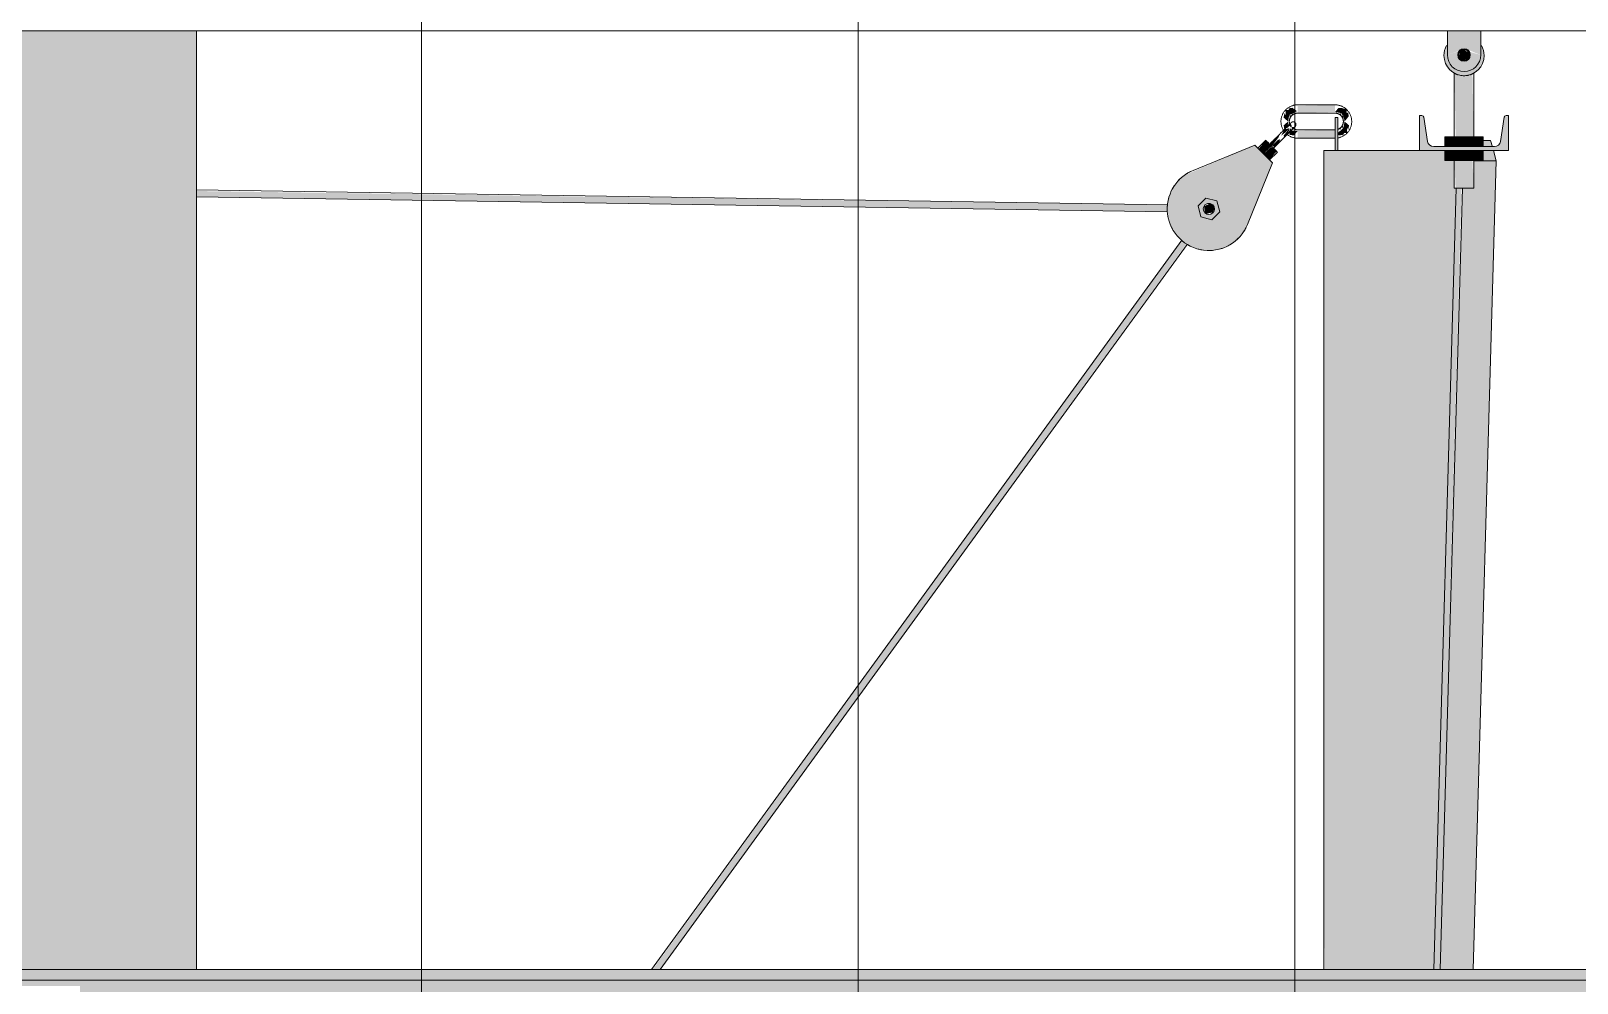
# Model space of a CAD drawing. Header units: inches. Extents: x 20426 to 92531, y -195 to 750.
# Drawn here: x 33833.8 to 33903.4, y 243.9 to 286.8 of the extents above; entities that cross this region are included whole.
import ezdxf

# ---------------------------------------------------------------- set-up
doc = ezdxf.new("R2010")
doc.units = ezdxf.units.IN
doc.header["$MEASUREMENT"] = 0
for name, color, linetype, lineweight in [('A-WALL-PATT', 111, 'Continuous', 13), ('Q-SPCQ', 91, 'Continuous', 9), ('S-BEAM', 12, 'Continuous', 9), ('S-COLS', 52, 'Continuous', 9)]:
    doc.layers.add(name, color=color, linetype=linetype, lineweight=lineweight)

# ---------------------------------------------------------------- blocks, each defined once
blk = doc.blocks.new('Girt_Z - 8_D-V79-Elevation - North')
at = {"layer": 'S-BEAM'}
for points in [[(-22795.73, 244), (-22792.025, 244), (-22792.025, 244.482), (-25971.39, 244.482), (-25971.39, 244), (-22804.37, 244)], [(-24635.992, 241.633), (-24537.137, 241.633), (-24537.137, 243.744), (-23371.643, 243.744), (-23371.643, 241.633), (-23089.637, 241.633), (-23089.637, 243.744), (-22792.025, 243.744), (-22792.025, 244), (-25971.39, 244), (-25971.39, 241.633), (-25695.137, 241.633), (-25695.137, 243.744), (-24819.143, 243.744), (-24819.143, 241.633), (-24670.551, 241.633)]]:
    blk.add_hatch(color=256, dxfattribs=at).paths.add_polyline_path(points, flags=0)
for p, q in [((-25971.39, 244.482), (-22792.025, 244.482)), ((-25971.39, 244), (-22792.025, 244))]:
    blk.add_line(p, q, dxfattribs=at)
blk = doc.blocks.new('Girt_Z - 8_D-V80-Elevation - North')
at = {"layer": 'S-BEAM'}
blk.add_line((-25971.39, 286.768), (-22792.025, 286.768), dxfattribs=at)
blk = doc.blocks.new('Basketball_Backstop-Performance_Sports_Systems-3103-Ceiling_Hung - 27_-0_ to 27_-11 7_8_-V85-Elevation - North')
at = {"layer": 'Q-SPCQ'}
h = blk.add_hatch(color=256, dxfattribs=at)
h.paths.add_polyline_path([(-24756.765, 284.937), (-24756.39, 285.038), (-24756.116, 285.312), (-24756.015, 285.687), (-24756.522, 285.828), (-24756.494, 285.615), (-24756.625, 285.444), (-24756.838, 285.416), (-24757.009, 285.547), (-24757.037, 285.76), (-24757.015, 285.868), (-24757.515, 285.687), (-24757.415, 285.312), (-24757.14, 285.038), (-24756.948, 284.962)], flags=0)
h.paths.add_polyline_path([(-24757.515, 285.687), (-24756.692, 285.959), (-24756.015, 285.687), (-24756.015, 286.768), (-24757.515, 286.768), (-24757.515, 285.839)], flags=0)
for points in [[(-24756.765, 284.75), (-24756.39, 284.839), (-24756.312, 284.871), (-24756.11, 285.035), (-24755.98, 285.203), (-24755.864, 285.615), (-24755.882, 285.828), (-24755.918, 285.959), (-24756.015, 286.089), (-24756.052, 285.465), (-24756.235, 285.157), (-24756.579, 284.962), (-24756.959, 284.963), (-24757.296, 285.157), (-24757.49, 285.493), (-24757.515, 286.089), (-24757.55, 286.109), (-24757.667, 285.687), (-24757.666, 285.615), (-24757.641, 285.422), (-24757.415, 285.027), (-24757.296, 284.931), (-24757.14, 284.839), (-24756.838, 284.76)], [(-24756.83, 285.446), (-24756.588, 285.511), (-24756.524, 285.623), (-24756.524, 285.752), (-24756.765, 285.937), (-24756.942, 285.864), (-24757.007, 285.623), (-24756.948, 285.564)], [(-24764.265, 283.069), (-24762.578, 283.117), (-24762.578, 283.431), (-24764.265, 283.383), (-24764.265, 283.088)], [(-24758.765, 281.375), (-24754.765, 281.375), (-24754.765, 282.955), (-24754.957, 282.879), (-24755.172, 281.671), (-24755.333, 281.563), (-24755.399, 281.555), (-24758.259, 281.586), (-24758.391, 281.729), (-24758.408, 281.793), (-24758.574, 282.879), (-24758.765, 282.955), (-24758.765, 282.691)], [(-24762.578, 281.944), (-24762.578, 282.306), (-24764.265, 282.258), (-24764.265, 281.944)], [(-24762.453, 281.375), (-24762.453, 282.875), (-24762.578, 282.875), (-24762.578, 281.375)], [(-24765.79, 281.225), (-24765.48, 281.55), (-24765.538, 281.624), (-24765.514, 281.656), (-24765.693, 281.835), (-24766.02, 281.455), (-24765.859, 281.294)], [(-24765.534, 280.969), (-24765.207, 281.349), (-24765.471, 281.544), (-24765.79, 281.225), (-24765.561, 280.995)], [(-24765.471, 281.544), (-24765.415, 281.601), (-24765.359, 281.657), (-24765.122, 281.976), (-24765.08, 282.106), (-24765.558, 281.597)], [(-24765.314, 281.541), (-24765.103, 281.766), (-24765.039, 281.894), (-24765.09, 281.877), (-24765.16, 281.855), (-24765.415, 281.601), (-24765.314, 281.549)], [(-24757.198, 281.555), (-24757.198, 281.992), (-24757.631, 281.992), (-24757.631, 281.555)], [(-24756.332, 281.555), (-24756.332, 281.992), (-24757.198, 281.992), (-24757.198, 281.555), (-24756.948, 281.555)], [(-24755.899, 281.555), (-24755.899, 281.992), (-24756.332, 281.992), (-24756.332, 281.555)], [(-24757.198, 280.937), (-24757.198, 281.375), (-24757.631, 281.375), (-24757.631, 280.937)], [(-24756.332, 280.937), (-24756.332, 281.375), (-24757.198, 281.375), (-24757.198, 280.937), (-24756.948, 280.937)], [(-24755.899, 280.937), (-24755.899, 281.375), (-24756.332, 281.375), (-24756.332, 280.937)], [(-24768.39, 278.533), (-24768.109, 278.588), (-24768.015, 278.75), (-24768.088, 278.927), (-24768.201, 278.991), (-24768.482, 278.875), (-24768.445, 278.588)]]:
    blk.add_hatch(color=256, dxfattribs=at).paths.add_polyline_path(points, flags=0)
h = blk.add_hatch(color=256, dxfattribs=at)
h.paths.add_polyline_path([(-24756.765, 285.406), (-24756.566, 285.489), (-24756.484, 285.687), (-24756.522, 285.87), (-24756.883, 285.941), (-24757.01, 285.825), (-24757.037, 285.615), (-24756.906, 285.444), (-24756.838, 285.416)], flags=0)
h.paths.add_polyline_path([(-24756.83, 285.446), (-24757.009, 285.703), (-24756.906, 285.885), (-24756.716, 285.931), (-24756.636, 285.864), (-24756.524, 285.687), (-24756.568, 285.547), (-24756.653, 285.493), (-24756.809, 285.451)], flags=0)
h = blk.add_hatch(color=256, dxfattribs=at)
h.paths.add_polyline_path([(-24756.765, 279.687), (-24756.765, 280.937), (-24757.201, 280.937), (-24757.144, 279.687), (-24756.878, 279.687)], flags=0)
h.paths.add_polyline_path([(-24756.765, 281.992), (-24756.765, 284.75), (-24757.143, 284.833), (-24757.196, 284.859), (-24757.144, 281.992), (-24756.827, 281.992)], flags=0)
h = blk.add_hatch(color=256, dxfattribs=at)
h.paths.add_polyline_path([(-24756.765, 279.687), (-24756.328, 279.687), (-24756.387, 280.937), (-24756.765, 280.937)], flags=0)
h.paths.add_polyline_path([(-24756.387, 281.992), (-24756.331, 281.992), (-24756.387, 284.833), (-24756.614, 284.763), (-24756.765, 284.75), (-24756.765, 281.992), (-24756.425, 281.992)], flags=0)
h = blk.add_hatch(color=256, dxfattribs=at)
h.paths.add_polyline_path([(-24764.53, 282.953), (-24764.389, 283.019), (-24764.522, 283.055), (-24764.528, 282.978)], flags=0)
h.paths.add_polyline_path([(-24764.641, 282.978), (-24764.589, 282.811), (-24764.53, 282.953)], flags=0)
h.paths.add_polyline_path([(-24764.695, 282.687), (-24764.641, 282.978), (-24764.389, 283.094), (-24764.299, 283.156), (-24764.502, 283.306), (-24764.643, 283.281), (-24764.677, 283.197), (-24764.796, 283.218), (-24764.799, 282.959), (-24764.859, 283.065), (-24764.896, 282.859), (-24764.699, 282.691)], flags=0)
h = blk.add_hatch(color=256, dxfattribs=at)
h.paths.add_polyline_path([(-24762.313, 282.953), (-24762.246, 282.811), (-24762.21, 282.945), (-24762.287, 282.951)], flags=0)
h.paths.add_polyline_path([(-24762.287, 283.063), (-24762.454, 283.011), (-24762.313, 282.953)], flags=0)
h.paths.add_polyline_path([(-24762.148, 282.687), (-24761.959, 282.924), (-24761.984, 283.065), (-24762.068, 283.099), (-24762.047, 283.218), (-24762.209, 283.276), (-24762.287, 283.297), (-24762.423, 283.299), (-24762.578, 283.117), (-24762.287, 283.063), (-24762.172, 282.811), (-24762.148, 282.691)], flags=0)
h = blk.add_hatch(color=256, dxfattribs=at)
h.paths.add_polyline_path([(-24765.018, 282.043), (-24764.829, 282.186), (-24764.631, 282.384), (-24764.861, 282.331), (-24764.995, 282.079)], flags=0)
h.paths.add_polyline_path([(-24764.704, 282.485), (-24764.519, 282.496), (-24764.575, 282.581)], flags=0)
h.paths.add_polyline_path([(-24764.861, 282.331), (-24764.631, 282.46), (-24764.704, 282.485), (-24764.807, 282.384)], flags=0)
h = blk.add_hatch(color=256, dxfattribs=at)
h.paths.add_polyline_path([(-24764.909, 281.935), (-24764.684, 282.154), (-24764.631, 282.384), (-24764.909, 282.038), (-24764.874, 282.046)], flags=0)
h.paths.add_polyline_path([(-24764.53, 282.311), (-24764.432, 282.443), (-24764.522, 282.44)], flags=0)
h.paths.add_polyline_path([(-24764.684, 282.154), (-24764.531, 282.314), (-24764.596, 282.384), (-24764.644, 282.258)], flags=0)
h = blk.add_hatch(color=256, dxfattribs=at)
h.paths.add_polyline_path([(-24764.861, 282.331), (-24764.675, 282.584), (-24764.705, 282.679), (-24764.896, 282.516), (-24764.862, 282.329)], flags=0)
h.paths.add_polyline_path([(-24764.684, 282.154), (-24764.633, 282.418), (-24764.633, 282.377), (-24764.683, 282.16)], flags=0)
h.paths.add_polyline_path([(-24764.437, 282.057), (-24764.265, 282.258), (-24764.565, 282.276), (-24764.631, 282.159), (-24764.631, 282.101), (-24764.631, 282.092), (-24764.502, 282.069)], flags=0)
h.paths.add_polyline_path([(-24764.53, 282.422), (-24764.618, 282.485), (-24764.575, 282.44), (-24764.556, 282.424)], flags=0)
h.paths.add_polyline_path([(-24764.532, 282.318), (-24764.529, 282.319), (-24764.546, 282.357)], flags=0)
h = blk.add_hatch(color=256, dxfattribs=at)
h.paths.add_polyline_path([(-24762.313, 282.422), (-24762.453, 282.356), (-24762.321, 282.32), (-24762.315, 282.397)], flags=0)
h.paths.add_polyline_path([(-24762.202, 282.397), (-24762.254, 282.564), (-24762.313, 282.422)], flags=0)
h.paths.add_polyline_path([(-24762.406, 282.057), (-24762.2, 282.094), (-24762.166, 282.178), (-24762.047, 282.157), (-24762.044, 282.416), (-24761.984, 282.31), (-24761.947, 282.516), (-24762.148, 282.687), (-24762.202, 282.397), (-24762.453, 282.173), (-24762.453, 282.112)], flags=0)
h = blk.add_hatch(color=256, dxfattribs=at)
h.paths.add_polyline_path([(-24768.354, 276.877), (-24767.895, 276.912), (-24767.458, 277.058), (-24767.07, 277.305), (-24766.754, 277.64), (-24766.529, 278.042), (-24765.393, 280.827), (-24766.188, 281.623), (-24769.375, 280.261), (-24769.71, 279.945), (-24769.958, 279.557), (-24770.103, 279.121), (-24770.138, 278.662), (-24769.969, 278.002), (-24769.874, 277.787), (-24769.591, 277.424), (-24769.228, 277.141), (-24768.807, 276.955)], flags=0)
h.paths.add_polyline_path([(-24768.134, 278.262), (-24768.639, 278.456), (-24768.707, 278.927), (-24768.361, 279.229), (-24767.897, 279.068), (-24767.823, 278.573), (-24768.099, 278.298)], flags=0)
h = blk.add_hatch(color=256, dxfattribs=at)
h.paths.add_polyline_path([(-24755.399, 280.918), (-24755.313, 280.918), (-24755.441, 281.375), (-24755.899, 281.375), (-24755.899, 280.937), (-24755.899, 280.918)], flags=0)
h.paths.add_polyline_path([(-24755.491, 281.555), (-24755.568, 281.832), (-24755.899, 281.832), (-24755.899, 281.555)], flags=0)
h = blk.add_hatch(color=256, dxfattribs=at)
h.paths.add_polyline_path([(-24770.131, 278.622), (-24770.122, 278.889), (-24770.14, 278.935), (-24813.89, 279.556), (-24813.89, 279.289), (-24770.138, 278.622)], flags=0)
h.paths.add_polyline_path([(-24768.488, 278.639), (-24768.482, 278.685), (-24768.488, 278.64)], flags=0)
h.paths.add_polyline_path([(-24831.89, 279.564), (-24831.89, 279.876), (-24908.857, 281.003), (-24908.857, 280.937), (-24909.169, 280.897), (-24909.169, 280.742), (-24843.345, 279.738)], flags=0)
h.paths.add_polyline_path([(-24911.542, 280.829), (-24911.528, 281.012), (-24911.549, 280.932), (-24911.549, 280.83)], flags=0)
h = blk.add_hatch(color=256, dxfattribs=at)
h.paths.add_polyline_path([(-24760.623, 116), (-24759.765, 116), (-24759.785, 119.75), (-24763.078, 119.75), (-24763.078, 119.312), (-24761.957, 119.312), (-24761.957, 119.125), (-24763.078, 119.125), (-24763.078, 116), (-24761.421, 116)], flags=0)
h.paths.add_polyline_path([(-24762.968, 120.25), (-24759.765, 120.25), (-24759.765, 128.759), (-24763.078, 128.75), (-24763.078, 120.875), (-24761.957, 120.875), (-24761.957, 120.687), (-24763.078, 120.687), (-24763.078, 120.25)], flags=0)
h.paths.add_polyline_path([(-24762.236, 129.222), (-24761.268, 129.244), (-24759.765, 129.25), (-24759.765, 135.437), (-24763.078, 135.437), (-24763.078, 135), (-24761.957, 135), (-24761.957, 134.812), (-24763.078, 134.812), (-24763.078, 129.241), (-24762.256, 129.223)], flags=0)
h.paths.add_polyline_path([(-24762.261, 135.937), (-24759.765, 135.937), (-24759.765, 142.018), (-24763.078, 142.018), (-24763.078, 136.562), (-24761.957, 136.562), (-24761.957, 136.375), (-24763.078, 136.375), (-24763.078, 135.937), (-24762.39, 135.937)], flags=0)
h.paths.add_polyline_path([(-24761.421, 147.982), (-24759.765, 147.982), (-24759.765, 152.543), (-24760.474, 152.543), (-24760.499, 152.633), (-24760.499, 161.75), (-24763.078, 161.75), (-24763.078, 161.312), (-24761.957, 161.312), (-24761.957, 161.125), (-24763.078, 161.125), (-24763.078, 147.982), (-24761.554, 147.982)], flags=0)
h.paths.add_polyline_path([(-24762.996, 162.25), (-24760.477, 162.25), (-24759.765, 188.992), (-24759.765, 190.268), (-24763.078, 190.268), (-24763.078, 162.875), (-24761.957, 162.875), (-24761.957, 162.687), (-24763.078, 162.687), (-24763.078, 162.25)], flags=0)
h.paths.add_polyline_path([(-24760.499, 196.232), (-24759.765, 196.232), (-24759.765, 224.759), (-24763.078, 224.75), (-24763.02, 196.232), (-24760.623, 196.232)], flags=0)
h.paths.add_polyline_path([(-24762.236, 225.222), (-24761.15, 225.244), (-24759.765, 225.25), (-24759.765, 238.518), (-24763.078, 238.518), (-24763.039, 225.241), (-24762.256, 225.223)], flags=0)
h.paths.add_polyline_path([(-24759.765, 244.482), (-24759.765, 281.375), (-24763.078, 281.375), (-24763.053, 244.482), (-24760.431, 244.482)], flags=0)
h = blk.add_hatch(color=256, dxfattribs=at)
h.paths.add_polyline_path([(-24758.98, 152.543), (-24757.902, 190.268), (-24759.396, 190.268), (-24760.474, 152.543)], flags=0)
h.paths.add_polyline_path([(-24757.732, 196.232), (-24756.524, 238.518), (-24758.018, 238.518), (-24759.226, 196.232)], flags=0)
h.paths.add_polyline_path([(-24756.354, 244.482), (-24755.313, 280.918), (-24756.329, 280.918), (-24756.386, 279.687), (-24756.842, 279.687), (-24757.848, 244.482), (-24756.948, 244.482)], flags=0)
h = blk.add_hatch(color=256, dxfattribs=at)
h.paths.add_polyline_path([(-24759.765, 116), (-24756.453, 116), (-24756.455, 119.759), (-24758.908, 119.768), (-24759.765, 119.75), (-24759.765, 118.605)], flags=0)
h.paths.add_polyline_path([(-24757.295, 120.222), (-24756.453, 120.241), (-24756.461, 128.125), (-24757.573, 128.125), (-24757.573, 128.312), (-24756.453, 128.312), (-24756.461, 128.75), (-24759.765, 128.75), (-24759.743, 120.241), (-24757.423, 120.231)], flags=0)
h.paths.add_polyline_path([(-24759.697, 129.25), (-24756.453, 129.25), (-24756.462, 129.687), (-24757.573, 129.687), (-24757.573, 129.875), (-24756.453, 129.875), (-24756.466, 135.446), (-24758.908, 135.455), (-24759.765, 135.437), (-24759.765, 129.25)], flags=0)
h.paths.add_polyline_path([(-24757.295, 135.91), (-24756.453, 135.928), (-24756.47, 142.018), (-24759.765, 142.018), (-24759.765, 135.929), (-24757.423, 135.919)], flags=0)
h.paths.add_polyline_path([(-24756.948, 147.982), (-24756.453, 147.982), (-24756.484, 161.758), (-24758.716, 161.757), (-24758.98, 152.543), (-24759.765, 152.543), (-24759.765, 147.982), (-24756.998, 147.982)], flags=0)
h.paths.add_polyline_path([(-24757.295, 162.222), (-24756.453, 162.241), (-24756.503, 190.268), (-24757.902, 190.268), (-24758.67, 162.242), (-24757.423, 162.231)], flags=0)
h.paths.add_polyline_path([(-24759.765, 187.186), (-24759.677, 190.268), (-24759.765, 190.268), (-24759.765, 188.927)], flags=0)
h.paths.add_polyline_path([(-24756.897, 196.232), (-24756.453, 196.232), (-24756.453, 224.125), (-24756.935, 224.125), (-24757.732, 196.232), (-24756.948, 196.232)], flags=0)
h.paths.add_polyline_path([(-24759.507, 196.232), (-24758.692, 224.75), (-24759.765, 224.75), (-24759.765, 196.232)], flags=0)
h.paths.add_polyline_path([(-24756.897, 224.312), (-24756.453, 224.312), (-24756.453, 224.75), (-24756.917, 224.75), (-24756.93, 224.312)], flags=0)
h.paths.add_polyline_path([(-24756.784, 225.25), (-24756.453, 225.25), (-24756.453, 225.687), (-24756.891, 225.687), (-24756.897, 225.25)], flags=0)
h.paths.add_polyline_path([(-24759.199, 225.25), (-24758.678, 225.25), (-24758.299, 238.518), (-24759.765, 238.518), (-24759.765, 225.25)], flags=0)
h.paths.add_polyline_path([(-24756.785, 225.875), (-24756.453, 225.875), (-24756.453, 238.518), (-24756.524, 238.518), (-24756.885, 225.875)], flags=0)
h.paths.add_polyline_path([(-24758.129, 244.482), (-24757.144, 279.687), (-24757.203, 279.687), (-24757.203, 280.937), (-24757.631, 280.937), (-24757.631, 281.375), (-24759.765, 281.375), (-24759.765, 244.482), (-24758.73, 244.482)], flags=0)
h = blk.add_hatch(color=256, dxfattribs=at)
h.paths.add_polyline_path([(-24760.474, 152.543), (-24759.396, 190.268), (-24759.677, 190.268), (-24760.499, 160.798), (-24760.499, 152.633)], flags=0)
h.paths.add_polyline_path([(-24759.226, 196.232), (-24758.018, 238.518), (-24758.299, 238.518), (-24759.507, 196.232)], flags=0)
h.paths.add_polyline_path([(-24757.848, 244.482), (-24756.878, 279.687), (-24757.123, 279.687), (-24758.129, 244.482)], flags=0)
h = blk.add_hatch(color=256, dxfattribs=at)
h.paths.add_polyline_path([(-24768.134, 278.262), (-24767.777, 278.619), (-24767.908, 279.107), (-24768.396, 279.238), (-24768.753, 278.881), (-24768.622, 278.393)], flags=0)
h.paths.add_polyline_path([(-24768.265, 278.5), (-24768.442, 278.573), (-24768.515, 278.75), (-24768.442, 278.927), (-24768.265, 279), (-24768.088, 278.927), (-24768.015, 278.75), (-24768.088, 278.573), (-24768.201, 278.509)], flags=0)
h = blk.add_hatch(color=256, dxfattribs=at)
h.paths.add_polyline_path([(-24813.89, 215.76), (-24797.393, 238.518), (-24797.723, 238.518), (-24813.89, 216.214), (-24813.89, 215.761)], flags=0)
h.paths.add_polyline_path([(-24793.216, 244.482), (-24792.998, 244.482), (-24769.273, 277.176), (-24769.484, 277.34), (-24793.328, 244.482), (-24793.241, 244.482)], flags=0)
for p, q in [((-24757.515, 286.768), (-24757.515, 285.687)), ((-24756.015, 285.687), (-24756.015, 286.768)), ((-24757.203, 284.862), (-24757.203, 281.992)), ((-24757.203, 284.862), (-24757.203, 281.992)), ((-24756.328, 281.992), (-24756.328, 284.862)), ((-24756.328, 281.992), (-24756.328, 284.862)), ((-24762.578, 283.437), (-24764.265, 283.437)), ((-24764.265, 283.062), (-24762.578, 283.062)), ((-24758.663, 282.955), (-24758.765, 282.955)), ((-24758.765, 282.955), (-24758.765, 281.375)), ((-24754.765, 282.955), (-24754.868, 282.955)), ((-24754.765, 281.375), (-24754.765, 282.955)), ((-24762.578, 282.312), (-24764.265, 282.312)), ((-24762.578, 281.375), (-24762.578, 282.875)), ((-24762.453, 282.875), (-24762.578, 282.875)), ((-24762.453, 282.875), (-24762.453, 281.375)), ((-24758.408, 281.793), (-24758.574, 282.879)), ((-24754.957, 282.879), (-24755.122, 281.793)), ((-24766.188, 281.623), (-24768.974, 280.486)), ((-24765.393, 280.827), (-24766.188, 281.623)), ((-24765.702, 281.844), (-24766.056, 281.49)), ((-24765.693, 281.835), (-24765.569, 281.711)), ((-24765.437, 281.578), (-24765.181, 281.322)), ((-24764.265, 281.937), (-24762.578, 281.937)), ((-24755.399, 281.555), (-24758.131, 281.555)), ((-24757.631, 281.992), (-24757.198, 281.992)), ((-24757.631, 281.992), (-24757.631, 281.555)), ((-24757.198, 281.992), (-24756.332, 281.992)), ((-24757.198, 281.555), (-24757.198, 281.992)), ((-24756.332, 281.992), (-24755.899, 281.992)), ((-24756.332, 281.555), (-24756.332, 281.992)), ((-24755.899, 281.555), (-24755.899, 281.992)), ((-24755.568, 281.832), (-24755.899, 281.832)), ((-24755.49, 281.55), (-24755.568, 281.832)), ((-24766.529, 278.042), (-24765.393, 280.827)), ((-24765.525, 280.96), (-24765.172, 281.313)), ((-24763.078, 281.375), (-24763.078, 244.482)), ((-24763.078, 281.375), (-24759.765, 281.375)), ((-24759.765, 281.375), (-24758.759, 281.375)), ((-24758.765, 281.375), (-24754.765, 281.375)), ((-24757.631, 281.375), (-24757.631, 280.937)), ((-24757.198, 280.937), (-24757.631, 280.937)), ((-24757.203, 280.937), (-24757.203, 279.687)), ((-24757.198, 280.937), (-24757.198, 281.375)), ((-24756.332, 280.937), (-24757.198, 280.937)), ((-24756.354, 244.482), (-24755.313, 280.918)), ((-24756.341, 280.918), (-24755.313, 280.918)), ((-24756.332, 280.937), (-24756.332, 281.375)), ((-24755.899, 280.937), (-24756.332, 280.937)), ((-24756.328, 279.687), (-24756.328, 280.937)), ((-24755.899, 280.937), (-24755.899, 281.375)), ((-24755.313, 280.918), (-24755.441, 281.375)), ((-24770.117, 278.935), (-24813.89, 279.602)), ((-24758.129, 244.482), (-24757.123, 279.687)), ((-24757.848, 244.482), (-24756.842, 279.687)), ((-24756.765, 279.687), (-24757.203, 279.687)), ((-24756.328, 279.687), (-24756.765, 279.687)), ((-24813.89, 279.289), (-24770.131, 278.622)), ((-24768.396, 279.238), (-24768.753, 278.881)), ((-24768.753, 278.881), (-24768.622, 278.393)), ((-24767.908, 279.107), (-24768.396, 279.238)), ((-24767.777, 278.619), (-24767.908, 279.107)), ((-24768.622, 278.393), (-24768.134, 278.262)), ((-24768.134, 278.262), (-24767.777, 278.619)), ((-24769.484, 277.34), (-24793.385, 244.482)), ((-24792.998, 244.482), (-24769.237, 277.148))]:
    blk.add_line(p, q, dxfattribs=at)
at = {"layer": 'Q-SPCQ', "flags": 128}
for points in [[(-24764.265, 283.437), (-24764.295, 283.437), (-24764.325, 283.435), (-24764.355, 283.432), (-24764.385, 283.428), (-24764.414, 283.423), (-24764.444, 283.416), (-24764.472, 283.408), (-24764.501, 283.399), (-24764.529, 283.389), (-24764.557, 283.378), (-24764.585, 283.366), (-24764.612, 283.353), (-24764.638, 283.338), (-24764.664, 283.323), (-24764.689, 283.307), (-24764.713, 283.289), (-24764.737, 283.271), (-24764.76, 283.251), (-24764.782, 283.231), (-24764.803, 283.21), (-24764.824, 283.188), (-24764.843, 283.165), (-24764.862, 283.142), (-24764.88, 283.118), (-24764.896, 283.093), (-24764.912, 283.067), (-24764.927, 283.041), (-24764.94, 283.014), (-24764.953, 282.987), (-24764.964, 282.959), (-24764.975, 282.931), (-24764.984, 282.903), (-24764.992, 282.874), (-24764.999, 282.844), (-24765.004, 282.815), (-24765.009, 282.785), (-24765.012, 282.756), (-24765.014, 282.726), (-24765.015, 282.696), (-24765.015, 282.687)], [(-24764.64, 282.687), (-24764.64, 282.702), (-24764.639, 282.717), (-24764.638, 282.732), (-24764.635, 282.747), (-24764.633, 282.762), (-24764.629, 282.777), (-24764.626, 282.791), (-24764.621, 282.805), (-24764.616, 282.82), (-24764.611, 282.834), (-24764.605, 282.847), (-24764.598, 282.861), (-24764.591, 282.874), (-24764.583, 282.887), (-24764.575, 282.899), (-24764.566, 282.911), (-24764.557, 282.923), (-24764.547, 282.935), (-24764.537, 282.946), (-24764.526, 282.957), (-24764.516, 282.967), (-24764.504, 282.977), (-24764.492, 282.986), (-24764.48, 282.995), (-24764.468, 283.003), (-24764.455, 283.011), (-24764.442, 283.018), (-24764.429, 283.025), (-24764.415, 283.031), (-24764.401, 283.037), (-24764.387, 283.042), (-24764.373, 283.047), (-24764.358, 283.051), (-24764.344, 283.054), (-24764.329, 283.057), (-24764.314, 283.059), (-24764.299, 283.061), (-24764.284, 283.062), (-24764.269, 283.062), (-24764.265, 283.062)], [(-24761.828, 282.687), (-24761.828, 282.717), (-24761.83, 282.747), (-24761.833, 282.777), (-24761.837, 282.807), (-24761.843, 282.837), (-24761.849, 282.866), (-24761.857, 282.895), (-24761.866, 282.923), (-24761.876, 282.952), (-24761.887, 282.98), (-24761.899, 283.007), (-24761.912, 283.034), (-24761.927, 283.06), (-24761.942, 283.086), (-24761.959, 283.111), (-24761.976, 283.135), (-24761.995, 283.159), (-24762.014, 283.182), (-24762.034, 283.204), (-24762.055, 283.226), (-24762.077, 283.246), (-24762.1, 283.266), (-24762.123, 283.284), (-24762.148, 283.302), (-24762.172, 283.319), (-24762.198, 283.334), (-24762.224, 283.349), (-24762.251, 283.363), (-24762.278, 283.375), (-24762.306, 283.387), (-24762.334, 283.397), (-24762.363, 283.406), (-24762.392, 283.414), (-24762.421, 283.421), (-24762.45, 283.427), (-24762.48, 283.431), (-24762.51, 283.434), (-24762.54, 283.437), (-24762.57, 283.437), (-24762.578, 283.437)], [(-24762.578, 283.062), (-24762.563, 283.062), (-24762.548, 283.061), (-24762.533, 283.06), (-24762.518, 283.058), (-24762.503, 283.055), (-24762.489, 283.052), (-24762.474, 283.048), (-24762.46, 283.043), (-24762.446, 283.038), (-24762.432, 283.033), (-24762.418, 283.027), (-24762.405, 283.02), (-24762.391, 283.013), (-24762.379, 283.005), (-24762.366, 282.997), (-24762.354, 282.988), (-24762.342, 282.979), (-24762.33, 282.969), (-24762.319, 282.959), (-24762.309, 282.949), (-24762.298, 282.938), (-24762.289, 282.926), (-24762.279, 282.915), (-24762.271, 282.903), (-24762.262, 282.89), (-24762.254, 282.877), (-24762.247, 282.864), (-24762.24, 282.851), (-24762.234, 282.837), (-24762.228, 282.823), (-24762.223, 282.809), (-24762.218, 282.795), (-24762.214, 282.781), (-24762.211, 282.766), (-24762.208, 282.751), (-24762.206, 282.736), (-24762.204, 282.722), (-24762.203, 282.707), (-24762.203, 282.692), (-24762.203, 282.687)], [(-24764.553, 282.639), (-24764.553, 282.639), (-24764.555, 282.637), (-24764.557, 282.635), (-24764.56, 282.632), (-24764.563, 282.629), (-24764.568, 282.624), (-24764.574, 282.618), (-24764.58, 282.612), (-24764.587, 282.605), (-24764.595, 282.597), (-24764.603, 282.589), (-24764.613, 282.579), (-24764.623, 282.569), (-24764.634, 282.558), (-24764.646, 282.546), (-24764.658, 282.534), (-24764.671, 282.521), (-24764.685, 282.507), (-24764.699, 282.493), (-24764.714, 282.478), (-24764.729, 282.463), (-24764.745, 282.447), (-24764.762, 282.43), (-24764.779, 282.413), (-24764.797, 282.395), (-24764.815, 282.377), (-24764.833, 282.359), (-24764.852, 282.34), (-24764.871, 282.321), (-24764.891, 282.301), (-24764.911, 282.281), (-24764.931, 282.261), (-24764.952, 282.24), (-24764.972, 282.22), (-24764.993, 282.199), (-24765.014, 282.178), (-24765.035, 282.157), (-24765.056, 282.136), (-24765.078, 282.114), (-24765.083, 282.109)], [(-24765.083, 282.109), (-24765.062, 282.13), (-24765.041, 282.151), (-24765.02, 282.172), (-24764.999, 282.193), (-24764.978, 282.214), (-24764.957, 282.235), (-24764.937, 282.255), (-24764.916, 282.276), (-24764.896, 282.296), (-24764.877, 282.315)], [(-24765.015, 282.687), (-24765.015, 282.658), (-24765.013, 282.628), (-24765.01, 282.598), (-24765.006, 282.568), (-24765, 282.538), (-24764.994, 282.509), (-24764.986, 282.48), (-24764.977, 282.452), (-24764.967, 282.423), (-24764.956, 282.395), (-24764.944, 282.368), (-24764.93, 282.341), (-24764.916, 282.315)], [(-24764.906, 281.932), (-24764.885, 281.953), (-24764.864, 281.974), (-24764.843, 281.995), (-24764.822, 282.016), (-24764.801, 282.037), (-24764.78, 282.058), (-24764.76, 282.079), (-24764.74, 282.099), (-24764.72, 282.119), (-24764.7, 282.139), (-24764.681, 282.158), (-24764.662, 282.177), (-24764.643, 282.195), (-24764.625, 282.214), (-24764.607, 282.231), (-24764.59, 282.249), (-24764.573, 282.265), (-24764.557, 282.282), (-24764.541, 282.297), (-24764.526, 282.312), (-24764.512, 282.327), (-24764.498, 282.341), (-24764.485, 282.354), (-24764.472, 282.366), (-24764.46, 282.378), (-24764.449, 282.389), (-24764.439, 282.4), (-24764.429, 282.409), (-24764.42, 282.418), (-24764.412, 282.426), (-24764.405, 282.434), (-24764.398, 282.44), (-24764.393, 282.446), (-24764.388, 282.451), (-24764.384, 282.455), (-24764.381, 282.458), (-24764.378, 282.46), (-24764.377, 282.462), (-24764.376, 282.462)], [(-24764.661, 282.531), (-24764.649, 282.543), (-24764.637, 282.555), (-24764.626, 282.566), (-24764.616, 282.576), (-24764.606, 282.586), (-24764.597, 282.595), (-24764.589, 282.603), (-24764.582, 282.61), (-24764.575, 282.617), (-24764.57, 282.622), (-24764.565, 282.627), (-24764.561, 282.631), (-24764.557, 282.635), (-24764.555, 282.637), (-24764.554, 282.638), (-24764.553, 282.639)], [(-24764.62, 282.566), (-24764.624, 282.58), (-24764.628, 282.594), (-24764.632, 282.609), (-24764.635, 282.624), (-24764.637, 282.639), (-24764.639, 282.653), (-24764.64, 282.668), (-24764.64, 282.683), (-24764.64, 282.687)], [(-24764.534, 282.426), (-24764.544, 282.437), (-24764.554, 282.449), (-24764.564, 282.46), (-24764.572, 282.472), (-24764.581, 282.485)], [(-24764.553, 282.639), (-24764.549, 282.643), (-24764.546, 282.646), (-24764.542, 282.649), (-24764.538, 282.652), (-24764.534, 282.655), (-24764.529, 282.658), (-24764.525, 282.66), (-24764.521, 282.662), (-24764.516, 282.665), (-24764.512, 282.667), (-24764.507, 282.668), (-24764.502, 282.67), (-24764.497, 282.671), (-24764.492, 282.673), (-24764.488, 282.674), (-24764.483, 282.674), (-24764.478, 282.675), (-24764.473, 282.675), (-24764.468, 282.676), (-24764.463, 282.676), (-24764.458, 282.676), (-24764.453, 282.675), (-24764.448, 282.675), (-24764.443, 282.674), (-24764.438, 282.673), (-24764.433, 282.672), (-24764.428, 282.67), (-24764.423, 282.669), (-24764.419, 282.667), (-24764.414, 282.665), (-24764.41, 282.663), (-24764.405, 282.661), (-24764.401, 282.658), (-24764.397, 282.656), (-24764.392, 282.653), (-24764.388, 282.65), (-24764.385, 282.647), (-24764.381, 282.643), (-24764.377, 282.64), (-24764.376, 282.639)], [(-24764.376, 282.462), (-24764.377, 282.462), (-24764.378, 282.461), (-24764.38, 282.458), (-24764.383, 282.456), (-24764.387, 282.452), (-24764.391, 282.447), (-24764.397, 282.442), (-24764.403, 282.435), (-24764.41, 282.428), (-24764.418, 282.42), (-24764.427, 282.412), (-24764.436, 282.402), (-24764.446, 282.392), (-24764.457, 282.381), (-24764.469, 282.37), (-24764.481, 282.357), (-24764.494, 282.344)], [(-24764.265, 282.312), (-24764.28, 282.313), (-24764.295, 282.314), (-24764.31, 282.315), (-24764.325, 282.317), (-24764.34, 282.32), (-24764.354, 282.323), (-24764.369, 282.327), (-24764.383, 282.332), (-24764.397, 282.337), (-24764.411, 282.342), (-24764.425, 282.348), (-24764.438, 282.355), (-24764.452, 282.362), (-24764.464, 282.37)], [(-24764.376, 282.639), (-24764.373, 282.635), (-24764.369, 282.632), (-24764.366, 282.628), (-24764.363, 282.624), (-24764.36, 282.62), (-24764.358, 282.616), (-24764.355, 282.611), (-24764.353, 282.607), (-24764.351, 282.602), (-24764.349, 282.598), (-24764.347, 282.593), (-24764.345, 282.588), (-24764.344, 282.583), (-24764.343, 282.579), (-24764.342, 282.574), (-24764.341, 282.569), (-24764.34, 282.564), (-24764.34, 282.559), (-24764.34, 282.554), (-24764.34, 282.549), (-24764.34, 282.544), (-24764.34, 282.539), (-24764.341, 282.534), (-24764.341, 282.529), (-24764.342, 282.524), (-24764.344, 282.519), (-24764.345, 282.514), (-24764.346, 282.51), (-24764.348, 282.505), (-24764.35, 282.5), (-24764.352, 282.496), (-24764.355, 282.491), (-24764.357, 282.487), (-24764.36, 282.483), (-24764.362, 282.479), (-24764.365, 282.475), (-24764.368, 282.471), (-24764.372, 282.467), (-24764.375, 282.463), (-24764.376, 282.462)], [(-24762.458, 281.947), (-24762.429, 281.952), (-24762.399, 281.959), (-24762.37, 281.967), (-24762.342, 281.976), (-24762.314, 281.986), (-24762.286, 281.997), (-24762.258, 282.009), (-24762.231, 282.022), (-24762.205, 282.037), (-24762.179, 282.052), (-24762.154, 282.068), (-24762.13, 282.086), (-24762.106, 282.104), (-24762.083, 282.124), (-24762.061, 282.144), (-24762.04, 282.165), (-24762.019, 282.187), (-24762, 282.21), (-24761.981, 282.233), (-24761.963, 282.257), (-24761.947, 282.282), (-24761.931, 282.308), (-24761.916, 282.334), (-24761.903, 282.361), (-24761.89, 282.388), (-24761.879, 282.416), (-24761.868, 282.444), (-24761.859, 282.472), (-24761.851, 282.501), (-24761.844, 282.531), (-24761.839, 282.56), (-24761.834, 282.59), (-24761.831, 282.619), (-24761.829, 282.649), (-24761.828, 282.679), (-24761.828, 282.687)], [(-24762.203, 282.687), (-24762.203, 282.673), (-24762.204, 282.658), (-24762.205, 282.643), (-24762.208, 282.628), (-24762.21, 282.613), (-24762.213, 282.598), (-24762.217, 282.584), (-24762.222, 282.57), (-24762.227, 282.555), (-24762.232, 282.541), (-24762.238, 282.528), (-24762.245, 282.514), (-24762.252, 282.501), (-24762.26, 282.488), (-24762.268, 282.476), (-24762.277, 282.464), (-24762.286, 282.452), (-24762.296, 282.44), (-24762.306, 282.429), (-24762.316, 282.418), (-24762.327, 282.408), (-24762.339, 282.398), (-24762.351, 282.389), (-24762.363, 282.38), (-24762.375, 282.372), (-24762.388, 282.364), (-24762.401, 282.357), (-24762.414, 282.35), (-24762.428, 282.344), (-24762.442, 282.338), (-24762.456, 282.333)], [(-24765.614, 281.402), (-24765.617, 281.405), (-24765.62, 281.409), (-24765.624, 281.413), (-24765.627, 281.417), (-24765.629, 281.421), (-24765.632, 281.425), (-24765.635, 281.43), (-24765.637, 281.434), (-24765.639, 281.438), (-24765.641, 281.443), (-24765.643, 281.448), (-24765.644, 281.452), (-24765.646, 281.457), (-24765.647, 281.462), (-24765.648, 281.467), (-24765.649, 281.472), (-24765.649, 281.477), (-24765.65, 281.482), (-24765.65, 281.487), (-24765.65, 281.492), (-24765.65, 281.497), (-24765.65, 281.502), (-24765.649, 281.507), (-24765.648, 281.512), (-24765.647, 281.517), (-24765.646, 281.522), (-24765.645, 281.526), (-24765.643, 281.531), (-24765.642, 281.536), (-24765.64, 281.54), (-24765.637, 281.545), (-24765.635, 281.549), (-24765.633, 281.554), (-24765.63, 281.558), (-24765.627, 281.562), (-24765.624, 281.566), (-24765.621, 281.57), (-24765.618, 281.574), (-24765.615, 281.577), (-24765.614, 281.578)], [(-24765.083, 282.109), (-24765.104, 282.088), (-24765.126, 282.066), (-24765.147, 282.045), (-24765.168, 282.024), (-24765.189, 282.003), (-24765.209, 281.983), (-24765.23, 281.962), (-24765.25, 281.942), (-24765.27, 281.922), (-24765.29, 281.902), (-24765.309, 281.883), (-24765.328, 281.864), (-24765.347, 281.845), (-24765.365, 281.827), (-24765.383, 281.809), (-24765.4, 281.792), (-24765.417, 281.775), (-24765.433, 281.759), (-24765.449, 281.743), (-24765.464, 281.728), (-24765.478, 281.714), (-24765.492, 281.7), (-24765.505, 281.687), (-24765.518, 281.674), (-24765.53, 281.662), (-24765.541, 281.651), (-24765.551, 281.641), (-24765.561, 281.631), (-24765.569, 281.623), (-24765.578, 281.614), (-24765.585, 281.607), (-24765.591, 281.601), (-24765.597, 281.595), (-24765.602, 281.59), (-24765.606, 281.586), (-24765.609, 281.583), (-24765.611, 281.581), (-24765.613, 281.579), (-24765.614, 281.578)], [(-24765.614, 281.578), (-24765.613, 281.579), (-24765.612, 281.58), (-24765.61, 281.582), (-24765.607, 281.585), (-24765.603, 281.589), (-24765.598, 281.594), (-24765.593, 281.599), (-24765.587, 281.605), (-24765.58, 281.612), (-24765.572, 281.62), (-24765.563, 281.629), (-24765.554, 281.638), (-24765.543, 281.649)], [(-24765.509, 281.683), (-24765.496, 281.696), (-24765.482, 281.71), (-24765.468, 281.724), (-24765.453, 281.739), (-24765.437, 281.755), (-24765.421, 281.771), (-24765.405, 281.787), (-24765.387, 281.805), (-24765.37, 281.822), (-24765.352, 281.84), (-24765.333, 281.859), (-24765.314, 281.878), (-24765.295, 281.897), (-24765.275, 281.917), (-24765.255, 281.937), (-24765.235, 281.957), (-24765.215, 281.977), (-24765.194, 281.998), (-24765.173, 282.019), (-24765.152, 282.04), (-24765.131, 282.061), (-24765.11, 282.082), (-24765.089, 282.103), (-24765.083, 282.109)], [(-24765.437, 281.402), (-24765.436, 281.402), (-24765.435, 281.403), (-24765.433, 281.405), (-24765.43, 281.408), (-24765.426, 281.412), (-24765.422, 281.417), (-24765.416, 281.422), (-24765.41, 281.429), (-24765.403, 281.436), (-24765.395, 281.444), (-24765.386, 281.452), (-24765.377, 281.462), (-24765.367, 281.472), (-24765.356, 281.483), (-24765.344, 281.494), (-24765.332, 281.507), (-24765.319, 281.52), (-24765.305, 281.533), (-24765.291, 281.548), (-24765.276, 281.562), (-24765.26, 281.578), (-24765.244, 281.594), (-24765.228, 281.611), (-24765.211, 281.628), (-24765.193, 281.645), (-24765.175, 281.664), (-24765.156, 281.682), (-24765.138, 281.701), (-24765.118, 281.72), (-24765.099, 281.74), (-24765.079, 281.76), (-24765.059, 281.78), (-24765.038, 281.8), (-24765.017, 281.821), (-24764.997, 281.842), (-24764.976, 281.863), (-24764.955, 281.884), (-24764.933, 281.905), (-24764.912, 281.926), (-24764.906, 281.932)], [(-24764.906, 281.932), (-24764.928, 281.911), (-24764.949, 281.89), (-24764.97, 281.868), (-24764.991, 281.847), (-24765.012, 281.827), (-24765.033, 281.806), (-24765.053, 281.785), (-24765.073, 281.765), (-24765.093, 281.745), (-24765.113, 281.725), (-24765.132, 281.706), (-24765.151, 281.687), (-24765.17, 281.668), (-24765.188, 281.65), (-24765.206, 281.633), (-24765.223, 281.615), (-24765.24, 281.599), (-24765.256, 281.582), (-24765.272, 281.567), (-24765.287, 281.552), (-24765.301, 281.537), (-24765.315, 281.523), (-24765.328, 281.51)], [(-24764.695, 282.144), (-24764.714, 282.124), (-24764.734, 282.104), (-24764.754, 282.084), (-24764.775, 282.064), (-24764.796, 282.043), (-24764.816, 282.022), (-24764.837, 282.001), (-24764.858, 281.98), (-24764.88, 281.959), (-24764.901, 281.938), (-24764.906, 281.932)], [(-24764.743, 282.109), (-24764.72, 282.091), (-24764.695, 282.073), (-24764.67, 282.056), (-24764.645, 282.041), (-24764.619, 282.026), (-24764.592, 282.012), (-24764.565, 282), (-24764.537, 281.988), (-24764.509, 281.978), (-24764.48, 281.969), (-24764.451, 281.961), (-24764.422, 281.954), (-24764.393, 281.948), (-24764.363, 281.944), (-24764.333, 281.941), (-24764.303, 281.938), (-24764.273, 281.938), (-24764.265, 281.937)], [(-24765.437, 281.402), (-24765.44, 281.398), (-24765.444, 281.395), (-24765.448, 281.392), (-24765.452, 281.389), (-24765.456, 281.386), (-24765.46, 281.383), (-24765.465, 281.381), (-24765.469, 281.378), (-24765.474, 281.376), (-24765.478, 281.374), (-24765.483, 281.372), (-24765.488, 281.371), (-24765.492, 281.369), (-24765.497, 281.368), (-24765.502, 281.367), (-24765.507, 281.366), (-24765.512, 281.366), (-24765.517, 281.365), (-24765.522, 281.365), (-24765.527, 281.365), (-24765.532, 281.365), (-24765.537, 281.366), (-24765.542, 281.366), (-24765.547, 281.367), (-24765.552, 281.368), (-24765.557, 281.369), (-24765.561, 281.37), (-24765.566, 281.372), (-24765.571, 281.374), (-24765.576, 281.376), (-24765.58, 281.378), (-24765.585, 281.38), (-24765.589, 281.382), (-24765.593, 281.385), (-24765.597, 281.388), (-24765.601, 281.391), (-24765.605, 281.394), (-24765.609, 281.397), (-24765.613, 281.401), (-24765.614, 281.402)], [(-24765.364, 281.475), (-24765.374, 281.464), (-24765.384, 281.455), (-24765.393, 281.446), (-24765.401, 281.438), (-24765.408, 281.43), (-24765.415, 281.424), (-24765.42, 281.418), (-24765.425, 281.413), (-24765.429, 281.409), (-24765.432, 281.406), (-24765.435, 281.404), (-24765.436, 281.402), (-24765.437, 281.402)]]:
    blk.add_lwpolyline(points, dxfattribs=at)
at = {"layer": 'Q-SPCQ'}
for centre, radius, start, end in [((-24756.765, 285.656), 0.906, 150, 180), ((-24756.765, 285.687), 0.75, 180, 0), ((-24756.765, 285.687), 0.281, 0, 180), ((-24756.765, 285.687), 0.281, 180, 0), ((-24756.765, 285.687), 0.25, 0, 180), ((-24756.765, 285.687), 0.25, 180, 0), ((-24756.765, 285.687), 0.281, 120, 135), ((-24756.765, 285.687), 0.281, 45, 60), ((-24756.765, 285.656), 0.906, 0, 30), ((-24756.765, 285.656), 0.906, 180, 0), ((-24758.663, 282.865), 0.09, 8.65819, 90), ((-24754.868, 282.865), 0.09, 90, 171.34181), ((-24758.131, 281.835), 0.28, 188.65819, 270), ((-24755.399, 281.835), 0.28, 270, 351.34181), ((-24768.265, 278.75), 1.875, 112.19719, 337.80281), ((-24768.265, 278.75), 1.875, 130.97035, 135), ((-24768.265, 278.75), 1.875, 116.34448, 121.37563), ((-24768.265, 278.75), 1.875, 145.62372, 151.4962), ((-24768.265, 278.75), 1.875, 135, 137.58118), ((-24768.265, 278.75), 1.875, 175.10577, 180), ((-24768.265, 278.75), 1.875, 160.32262, 165), ((-24768.265, 278.75), 0.25, 135, 315), ((-24768.265, 278.75), 0.25, 150, 210), ((-24768.265, 278.75), 0.25, 315, 135), ((-24768.265, 278.75), 0.25, 60, 120), ((-24768.265, 278.75), 0.25, 315, 30), ((-24768.265, 278.75), 1.875, 190.07391, 195), ((-24768.265, 278.75), 0.25, 240, 300), ((-24768.265, 278.75), 1.875, 205.59657, 210), ((-24768.265, 278.75), 1.875, 312.41882, 315), ((-24768.265, 278.75), 1.875, 315, 319.02965), ((-24768.265, 278.75), 1.875, 327.00781, 333.65552), ((-24768.265, 278.75), 1.875, 240, 244.40343), ((-24768.265, 278.75), 1.875, 255, 259.92609), ((-24768.265, 278.75), 1.875, 270, 274.89423), ((-24768.265, 278.75), 1.875, 285, 289.67738), ((-24768.265, 278.75), 1.875, 297.83737, 304.37628)]:
    blk.add_arc(centre, radius, start, end, dxfattribs=at)
for points, knots in [([(-24757.047, 284.795), (-24757.052, 284.796), (-24757.061, 284.799), (-24757.079, 284.806), (-24757.101, 284.814), (-24757.12, 284.822), (-24757.134, 284.829), (-24757.14, 284.831), (-24757.143, 284.833)], [0.2222222, 0.2222222, 0.2222222, 0.2222222, 0.2361111, 0.25, 0.2777778, 0.3055556, 0.3194444, 0.3333333, 0.3333333, 0.3333333, 0.3333333]), ([(-24756.765, 284.75), (-24756.791, 284.75), (-24756.83, 284.752), (-24756.88, 284.758), (-24756.905, 284.761), (-24756.917, 284.763)], [0, 0, 0, 0, 0.0555556, 0.0833333, 0.1111111, 0.1111111, 0.1111111, 0.1111111]), ([(-24756.548, 284.777), (-24756.558, 284.774), (-24756.579, 284.769), (-24756.614, 284.762), (-24756.65, 284.758), (-24756.7, 284.752), (-24756.739, 284.75), (-24756.765, 284.75)], [0.8356622, 0.8356622, 0.8356622, 0.8356622, 0.8611111, 0.8888889, 0.9166667, 0.9444444, 1, 1, 1, 1]), ([(-24756.387, 284.833), (-24756.39, 284.831), (-24756.397, 284.829), (-24756.411, 284.822), (-24756.43, 284.814), (-24756.451, 284.806), (-24756.469, 284.799), (-24756.479, 284.796), (-24756.483, 284.795)], [0.6666667, 0.6666667, 0.6666667, 0.6666667, 0.6805556, 0.6944444, 0.7222222, 0.75, 0.7638889, 0.7777778, 0.7777778, 0.7777778, 0.7777778])]:
    blk.add_open_spline(points, degree=3, knots=knots, dxfattribs=at)

msp = doc.modelspace()

# ---------------------------------------------------------------- hatches: boundary and pattern name
at = {"layer": 'A-WALL-PATT', "lineweight": 9}
h = msp.add_hatch(dxfattribs=at)
h.set_pattern_fill('FP_31', color=256, style=0, pattern_type=2)
h.set_pattern_definition([(90, (-84652.361, 0), (-19.685, 1e-15), [])])
h.paths.add_polyline_path([(32660.684, 0.062), (32661.472, 0.062), (32661.472, 1.456), (32959.969, 1.456), (32959.969, 0.062), (32960.757, 0.062), (32960.757, 243.744), (32963.591, 243.744), (32963.591, 242.956), (33832.341, 242.956), (33832.341, 243.744), (33835.175, 243.744), (33835.175, 0.062), (33835.963, 0.062), (33835.963, 1.456), (34117.969, 1.456), (34117.969, 0.062), (34118.757, 0.062), (34118.757, 243.744), (34121.591, 243.744), (34121.591, 242.956), (35279.841, 242.956), (35279.841, 243.744), (35282.675, 243.744), (35282.675, 0.062), (35283.463, 0.062), (35283.463, 1.456), (35565.469, 1.456), (35565.469, 0.062), (35566.257, 0.062), (35566.257, 243.744), (35569.091, 243.744), (35569.091, 242.956), (35867.437, 242.956), (35867.437, 388.457), (32661.472, 388.457), (32661.472, 391.229), (32660.684, 391.229), (32660.684, 2.253)], flags=0)
at = {"layer": 'S-COLS'}
h = msp.add_hatch(color=256, dxfattribs=at)
h.paths.add_polyline_path([(33835.963, 2.244), (33841.216, 2.244), (33841.216, 45.518), (33835.963, 45.518)], flags=0)
h.paths.add_polyline_path([(33841.216, 51.482), (33841.216, 93.768), (33835.963, 93.768), (33835.963, 51.482)], flags=0)
h.paths.add_polyline_path([(33841.216, 99.732), (33841.216, 142.018), (33835.963, 142.018), (33835.963, 99.732)], flags=0)
h.paths.add_polyline_path([(33841.216, 147.982), (33841.216, 190.268), (33835.963, 190.268), (33835.963, 147.982)], flags=0)
h.paths.add_polyline_path([(33835.963, 196.232), (33841.216, 196.232), (33841.216, 238.518), (33835.963, 238.518), (33835.963, 198.304)], flags=0)
h.paths.add_polyline_path([(33841.216, 244.482), (33841.216, 286.768), (33823.216, 286.768), (33823.216, 244.482), (33832.403, 244.482)], flags=0)
h.paths.add_polyline_path([(33841.216, 292.732), (33841.216, 335.018), (33823.216, 335.018), (33823.216, 292.732)], flags=0)
h.paths.add_polyline_path([(33823.216, 340.982), (33841.216, 340.982), (33841.216, 378.252), (33832.841, 378.252), (33832.841, 376.189), (33831.591, 376.189), (33831.591, 378.252), (33823.216, 378.252), (33823.216, 348.325)], flags=0)
h.paths.add_polyline_path([(33823.216, 379.681), (33841.216, 379.681), (33841.216, 381.75), (33823.216, 381.75), (33823.216, 381.142)], flags=0)

# ---------------------------------------------------------------- linework, layer by layer
msp.add_line((33841.216, 286.768), (33841.216, 244.482), dxfattribs=at)

# ---------------------------------------------------------------- block references
at = {"layer": 'Q-SPCQ'}
msp.add_blockref('Basketball_Backstop-Performance_Sports_Systems-3103-Ceiling_Hung - 27_-0_ to 27_-11 7_8_-V85-Elevation - North', (58655.106, 0), dxfattribs=at)
at = {"layer": 'S-BEAM'}
for name in ['Girt_Z - 8_D-V80-Elevation - North', 'Girt_Z - 8_D-V79-Elevation - North']:
    msp.add_blockref(name, (58655.106, 0), dxfattribs=at)

doc.saveas('drawing.dxf')
